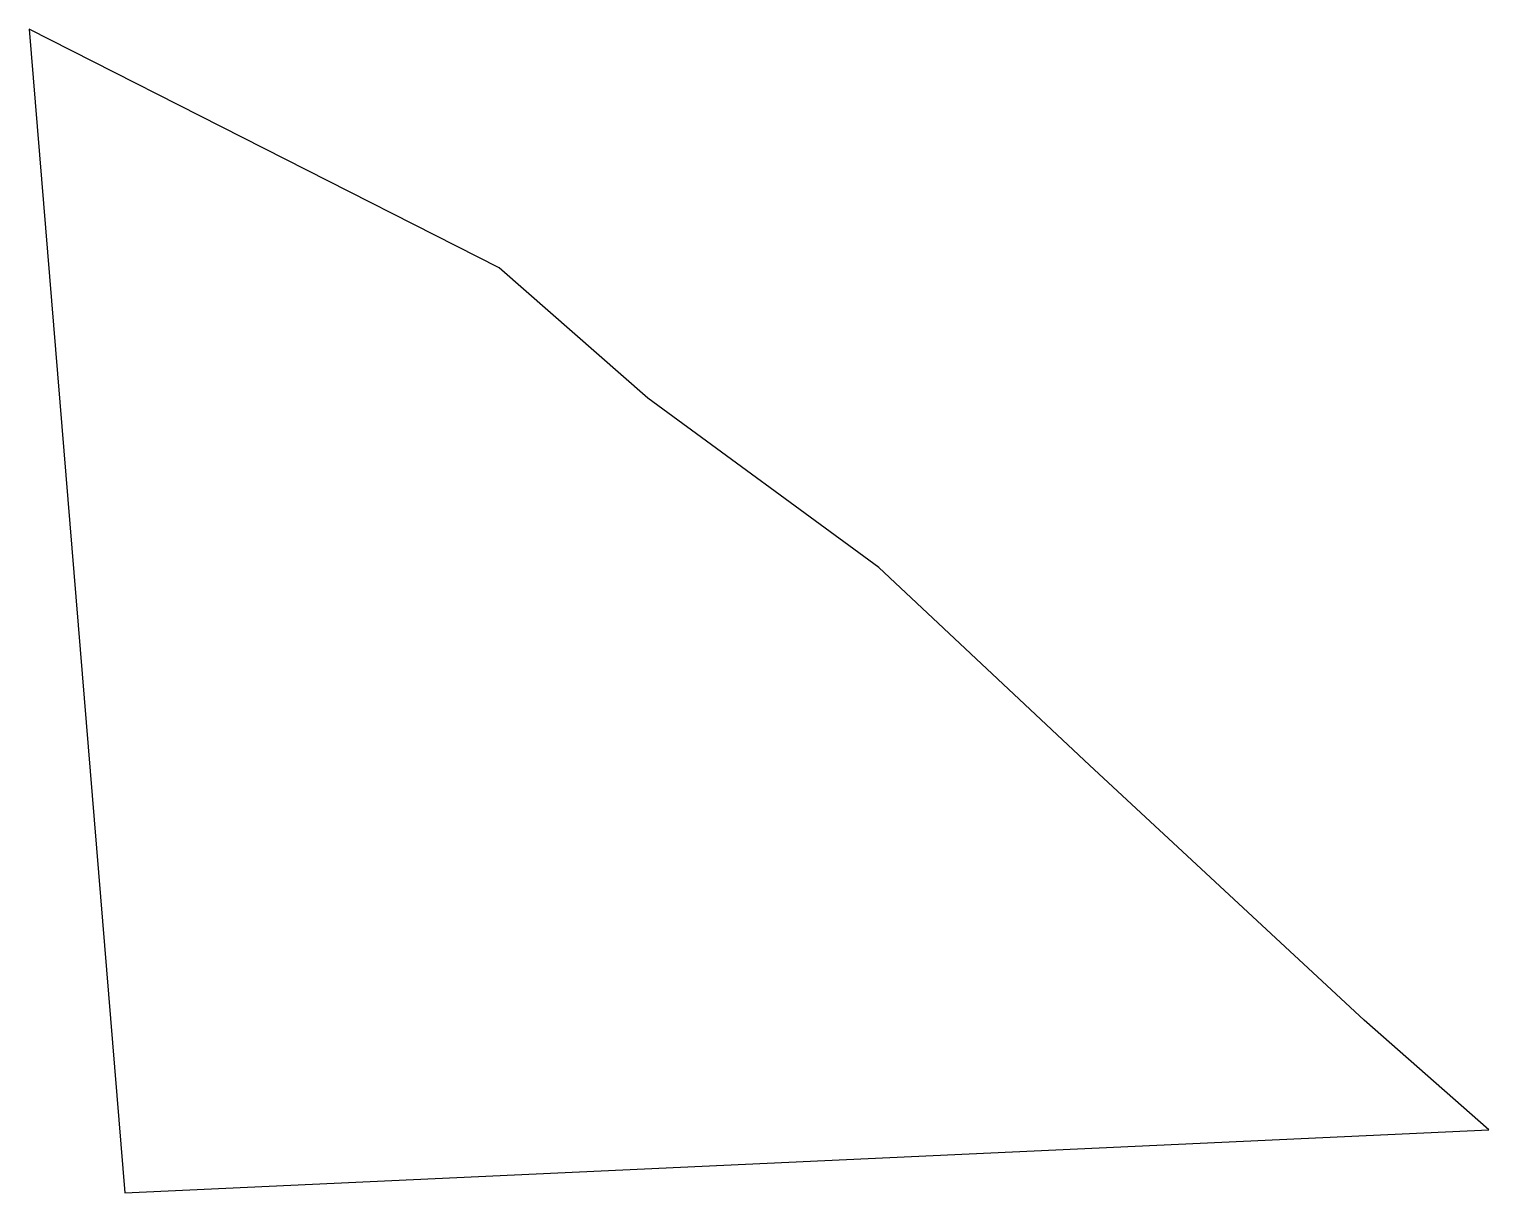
# Model space of a CAD drawing. Header units: millimetres. Extents: x 614438 to 614451.4, y 1321084.3 to 1321095.
import ezdxf

# ---------------------------------------------------------------- set-up
doc = ezdxf.new("R2010")
doc.units = ezdxf.units.MM

msp = doc.modelspace()

# ---------------------------------------------------------------- linework, layer by layer
msp.add_lwpolyline([(614438.86, 1321084.28), (614451.43, 1321084.86), (614450.28, 1321085.87), (614447.75, 1321088.22), (614445.81, 1321090.04), (614443.68, 1321091.6), (614442.31, 1321092.8), (614437.98, 1321095)], close=True)

doc.saveas('drawing.dxf')
